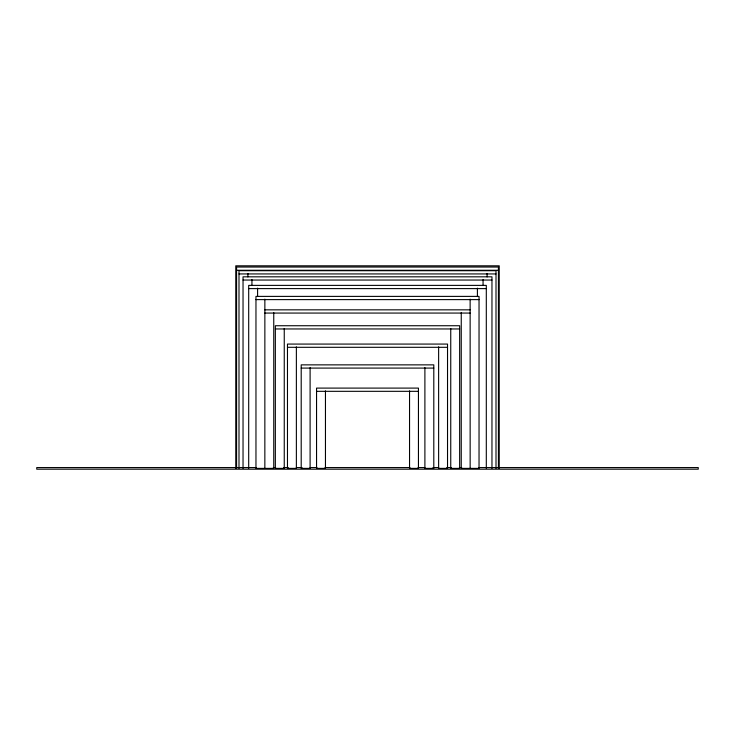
<?xml version="1.0" encoding="UTF-8"?>
<svg xmlns="http://www.w3.org/2000/svg" width="735" height="735" viewBox="0 0 735 735"><rect width="100%" height="100%" fill="white"/><g stroke="black" fill="none" stroke-linecap="round" stroke-linejoin="round"><path stroke-width="1.1" d="M236.578 270.269L498.422 270.269M238.994 273.935L496.006 273.935M243.037 280.044L491.963 280.044M248.696 288.607L486.304 288.607M255.964 299.614L479.036 299.614M264.848 309.839L470.152 309.839M264.848 313.064L470.152 313.064M275.349 328.958L459.651 328.958M287.468 347.306L447.532 347.306M301.203 368.088L433.797 368.088M316.555 391.323L418.445 391.323M256.102 467.57L36.75 467.57L36.75 469.187L698.25 469.187L698.25 467.57L478.898 467.57M273.328 467.57L275.625 467.57M283.664 467.57L288.258 467.57M296.297 467.57L302.039 467.57M310.078 467.57L316.969 467.57M325.008 467.57L409.992 467.57M418.031 467.57L424.922 467.57M432.961 467.57L438.703 467.57M446.742 467.57L451.336 467.57M459.375 467.57L461.672 467.57M499.23 468.379L499.23 265.813L235.77 265.813L235.77 468.379M498.422 468.379L498.422 267.035L236.578 267.035L236.578 468.379M496.006 468.379L496.006 270.71L238.994 270.71L238.994 468.379M491.963 468.379L491.963 276.819L243.037 276.819L243.037 468.379M487.103 273.466L487.103 276.902M486.304 468.379L486.304 285.382L248.696 285.382L248.696 468.379M483.06 279.576L483.06 285.299M477.41 288.138L477.41 296.177M470.134 299.145L470.152 468.379M461.249 312.596L461.249 468.379L479.036 468.379L479.036 296.389L255.964 296.389L255.964 468.379L273.751 468.379L273.751 312.596M450.748 328.49L450.748 468.379L459.651 468.379L459.651 325.734L275.349 325.734L275.349 468.379L284.252 468.379L284.252 328.49M438.63 346.837L438.63 468.379L447.532 468.379L447.532 344.072L287.468 344.072L287.468 468.379L296.37 468.379L296.37 346.837M424.894 367.619L424.894 468.379L433.797 468.379L433.797 364.863L301.203 364.863L301.203 468.379L310.106 468.379L310.106 367.619M409.542 390.855L409.542 468.379L418.445 468.379L418.445 388.098L316.555 388.098L316.555 468.379L325.458 468.379L325.458 390.855M264.866 299.145L264.848 468.379M257.59 288.138L257.59 296.177M251.94 279.576L251.94 285.299M247.897 273.466L247.897 276.902"/></g></svg>
